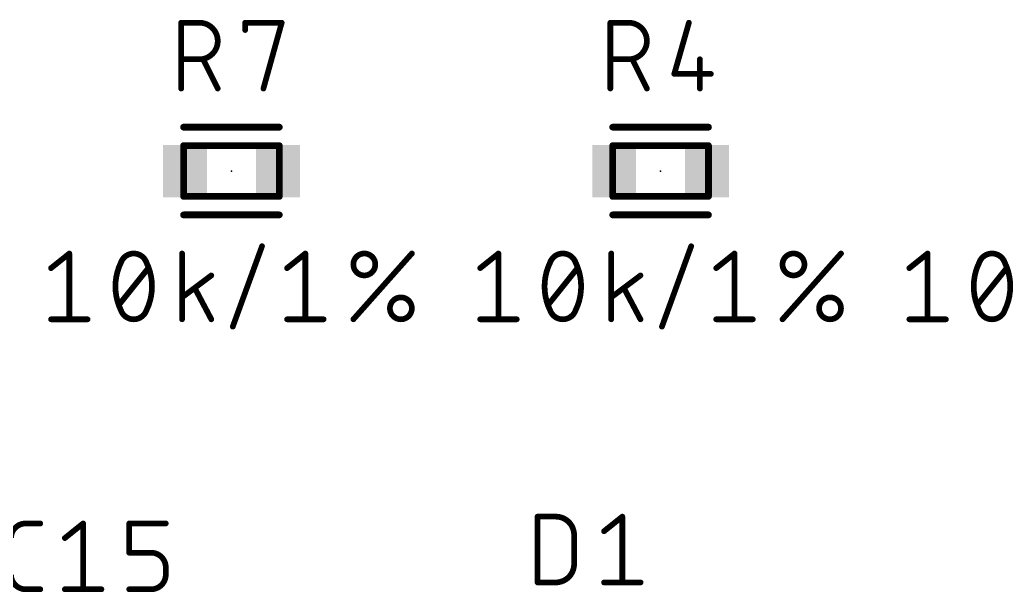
# Model space of a CAD drawing. Extents: x -104 to 160, y 0 to 118.
# Drawn here: x -62.18 to -44.54, y 104.28 to 114.44 of the extents above; entities that cross this region are included whole.
import ezdxf

# ---------------------------------------------------------------- set-up
doc = ezdxf.new("R2010")
doc.units = 0
for name, color, linetype in [('1', 12, 'CONTINUOUS'), ('21', 253, 'CONTINUOUS'), ('23', 53, 'CONTINUOUS'), ('25', 253, 'CONTINUOUS'), ('27', 253, 'CONTINUOUS'), ('51', 253, 'CONTINUOUS')]:
    doc.layers.add(name, color=color, linetype=linetype)

# ---------------------------------------------------------------- blocks, each defined once
blk = doc.blocks.new('RECT')
blk.add_solid([(-0.5, -0.5), (0.5, -0.5), (-0.5, 0.5), (0.5, 0.5)])

msp = doc.modelspace()

# ---------------------------------------------------------------- linework, layer by layer
at = {"layer": '21', "const_width": 0.12}
for points in [[(-57.57, 112.5386), (-59.27, 112.5386)], [(-49.95, 112.5386), (-51.65, 112.5386)], [(-57.57, 110.9814), (-59.27, 110.9814)], [(-49.95, 110.9814), (-51.65, 110.9814)]]:
    msp.add_lwpolyline(points, dxfattribs=at)
at = {"layer": '21', "const_width": 0.06}
for points in [[(-59.27, 112.5686, 1), (-59.27, 112.5086)], [(-57.57, 112.5086, 1), (-57.57, 112.5686)], [(-51.65, 112.5686, 1), (-51.65, 112.5086)], [(-49.95, 112.5086, 1), (-49.95, 112.5686)], [(-59.27, 111.0114, 1), (-59.27, 110.9514)], [(-57.57, 110.9514, 1), (-57.57, 111.0114)], [(-51.65, 111.0114, 1), (-51.65, 110.9514)], [(-49.95, 110.9514, 1), (-49.95, 111.0114)]]:
    msp.add_lwpolyline(points, format="xyb", dxfattribs=at)
at = {"layer": '23'}
for p in [(-58.42, 111.76), (-50.8, 111.76)]:
    msp.add_point(p, dxfattribs=at)
at = {"layer": '25', "const_width": 0.1016}
for points in [[(-59.3124, 113.2244), (-59.3124, 114.3928)], [(-59.3124, 114.3928), (-58.9878, 114.3928)], [(-58.1767, 114.263), (-58.1767, 114.3928)], [(-58.1767, 114.3928), (-57.5276, 114.3928)], [(-57.5276, 114.3928), (-57.8522, 113.2244)], [(-51.6924, 113.2244), (-51.6924, 114.3928)], [(-51.6924, 114.3928), (-51.3678, 114.3928)], [(-50.2971, 114.3928), (-50.5567, 113.484)], [(-58.9878, 113.7437), (-59.3124, 113.7437)], [(-58.6633, 113.2244), (-58.9229, 113.7437)], [(-51.3678, 113.7437), (-51.6924, 113.7437)], [(-51.0433, 113.2244), (-51.3029, 113.7437)], [(-50.1024, 113.7437), (-50.1024, 113.2244)], [(-50.5567, 113.484), (-49.9076, 113.484)], [(-52.9851, 104.4558), (-52.9851, 105.6242)], [(-52.9851, 105.6242), (-52.6606, 105.6242)], [(-51.804, 105.3646), (-51.4795, 105.6242)], [(-51.4795, 105.6242), (-51.4795, 104.4558)], [(-62.0743, 105.5028), (-61.8147, 105.5028)], [(-61.3781, 105.2432), (-61.0536, 105.5028)], [(-61.0536, 105.5028), (-61.0536, 104.3344)], [(-60.2351, 104.9835), (-60.2351, 105.5028)], [(-60.2351, 105.5028), (-59.586, 105.5028)], [(-52.336, 105.2996), (-52.336, 104.7804)], [(-59.8457, 104.9835), (-60.2351, 104.9835)], [(-59.586, 104.594), (-59.586, 104.7239)], [(-52.6606, 104.4558), (-52.9851, 104.4558)], [(-51.804, 104.4558), (-51.1549, 104.4558)], [(-61.8147, 104.3344), (-62.0743, 104.3344)], [(-61.3781, 104.3344), (-60.729, 104.3344)], [(-60.2351, 104.3344), (-59.8457, 104.3344)]]:
    msp.add_lwpolyline(points, dxfattribs=at)
at = {"layer": '25'}
for points, const_width in [([(-59.287, 114.3928, 1), (-59.3378, 114.3928)], 0.0508), ([(-59.3124, 114.4182, 1), (-59.3124, 114.3674)], 0.0508), ([(-58.9878, 113.7437, 1), (-58.9878, 114.3928)], 0.1016), ([(-58.9878, 114.4182, 1), (-58.9878, 114.3674)], 0.0508), ([(-58.9878, 114.3674, 1), (-58.9878, 114.4182)], 0.0508), ([(-58.1513, 114.3928, 1), (-58.2021, 114.3928)], 0.0508), ([(-58.1767, 114.4182, 1), (-58.1767, 114.3674)], 0.0508), ([(-58.2021, 114.263, 1), (-58.1513, 114.263)], 0.0508), ([(-57.5032, 114.386, 1), (-57.5521, 114.3996)], 0.0508), ([(-57.5276, 114.3674, 1), (-57.5276, 114.4182)], 0.0508), ([(-51.667, 114.3928, 1), (-51.7178, 114.3928)], 0.0508), ([(-51.6924, 114.4182, 1), (-51.6924, 114.3674)], 0.0508), ([(-51.3678, 113.7437, 1), (-51.3678, 114.3928)], 0.1016), ([(-51.3678, 114.4182, 1), (-51.3678, 114.3674)], 0.0508), ([(-51.3678, 114.3674, 1), (-51.3678, 114.4182)], 0.0508), ([(-50.2727, 114.3858, 1), (-50.3215, 114.3998)], 0.0508), ([(-59.3124, 113.7691, 1), (-59.3124, 113.7183)], 0.0508), ([(-58.9878, 113.7691, 1), (-58.9878, 113.7183)], 0.0508), ([(-58.9878, 113.7183, 1), (-58.9878, 113.7691)], 0.0508), ([(-58.9002, 113.755, 1), (-58.9456, 113.7323)], 0.0508), ([(-51.6924, 113.7691, 1), (-51.6924, 113.7183)], 0.0508), ([(-51.3678, 113.7691, 1), (-51.3678, 113.7183)], 0.0508), ([(-51.3678, 113.7183, 1), (-51.3678, 113.7691)], 0.0508), ([(-51.2802, 113.755, 1), (-51.3256, 113.7323)], 0.0508), ([(-50.077, 113.7437, 1), (-50.1278, 113.7437)], 0.0508), ([(-50.5812, 113.491, 1), (-50.5323, 113.4771)], 0.0508), ([(-50.5567, 113.5094, 1), (-50.5567, 113.4586)], 0.0508), ([(-49.9076, 113.4586, 1), (-49.9076, 113.5094)], 0.0508), ([(-59.3378, 113.2244, 1), (-59.287, 113.2244)], 0.0508), ([(-58.686, 113.213, 1), (-58.6405, 113.2358)], 0.0508), ([(-57.8767, 113.2312, 1), (-57.8277, 113.2176)], 0.0508), ([(-51.7178, 113.2244, 1), (-51.667, 113.2244)], 0.0508), ([(-51.066, 113.213, 1), (-51.0205, 113.2358)], 0.0508), ([(-50.1278, 113.2244, 1), (-50.077, 113.2244)], 0.0508), ([(-52.9597, 105.6242, 1), (-53.0105, 105.6242)], 0.0508), ([(-52.9851, 105.6496, 1), (-52.9851, 105.5988)], 0.0508), ([(-52.336, 105.2996, 0.4142), (-52.6606, 105.6242)], 0.1016), ([(-52.6606, 105.6496, 1), (-52.6606, 105.5988)], 0.0508), ([(-52.6606, 105.5988, 1), (-52.6606, 105.6496)], 0.0508), ([(-51.4541, 105.6242, 1), (-51.5049, 105.6242)], 0.0508), ([(-51.4636, 105.6044, 1), (-51.4953, 105.644)], 0.0508), ([(-62.0743, 105.5028, 0.4142), (-62.334, 105.2432)], 0.1016), ([(-62.0743, 105.5282, 1), (-62.0743, 105.4774)], 0.0508), ([(-62.0743, 105.4774, 1), (-62.0743, 105.5282)], 0.0508), ([(-61.8147, 105.4774, 1), (-61.8147, 105.5282)], 0.0508), ([(-61.0282, 105.5028, 1), (-61.079, 105.5028)], 0.0508), ([(-61.0377, 105.483, 1), (-61.0695, 105.5226)], 0.0508), ([(-60.2097, 105.5028, 1), (-60.2605, 105.5028)], 0.0508), ([(-60.2351, 105.5282, 1), (-60.2351, 105.4774)], 0.0508), ([(-59.586, 105.4774, 1), (-59.586, 105.5282)], 0.0508), ([(-52.3106, 105.2996, 1), (-52.3614, 105.2996)], 0.0508), ([(-52.3614, 105.2996, 1), (-52.3106, 105.2996)], 0.0508), ([(-51.8199, 105.3844, 1), (-51.7881, 105.3447)], 0.0508), ([(-61.394, 105.263, 1), (-61.3623, 105.2233)], 0.0508), ([(-60.2351, 105.0089, 1), (-60.2351, 104.9581)], 0.0508), ([(-60.2605, 104.9835, 1), (-60.2097, 104.9835)], 0.0508), ([(-59.586, 104.7239, 0.4142), (-59.8457, 104.9835)], 0.1016), ([(-59.8457, 105.0089, 1), (-59.8457, 104.9581)], 0.0508), ([(-59.8457, 104.9581, 1), (-59.8457, 105.0089)], 0.0508), ([(-59.5606, 104.7239, 1), (-59.6114, 104.7239)], 0.0508), ([(-52.6606, 104.4558, 0.4142), (-52.336, 104.7804)], 0.1016), ([(-52.3106, 104.7804, 1), (-52.3614, 104.7804)], 0.0508), ([(-52.3614, 104.7804, 1), (-52.3106, 104.7804)], 0.0508), ([(-62.334, 104.594, 0.4142), (-62.0743, 104.3344)], 0.1016), ([(-59.8457, 104.3344, 0.4142), (-59.586, 104.594)], 0.1016), ([(-59.6114, 104.7239, 1), (-59.5606, 104.7239)], 0.0508), ([(-59.5606, 104.594, 1), (-59.6114, 104.594)], 0.0508), ([(-59.6114, 104.594, 1), (-59.5606, 104.594)], 0.0508), ([(-52.9851, 104.4812, 1), (-52.9851, 104.4304)], 0.0508), ([(-53.0105, 104.4558, 1), (-52.9597, 104.4558)], 0.0508), ([(-52.6606, 104.4812, 1), (-52.6606, 104.4304)], 0.0508), ([(-52.6606, 104.4304, 1), (-52.6606, 104.4812)], 0.0508), ([(-51.804, 104.4812, 1), (-51.804, 104.4304)], 0.0508), ([(-51.5049, 104.4558, 1), (-51.4541, 104.4558)], 0.0508), ([(-51.1549, 104.4304, 1), (-51.1549, 104.4812)], 0.0508), ([(-62.0743, 104.3598, 1), (-62.0743, 104.309)], 0.0508), ([(-62.0743, 104.309, 1), (-62.0743, 104.3598)], 0.0508), ([(-61.8147, 104.309, 1), (-61.8147, 104.3598)], 0.0508), ([(-61.3781, 104.3598, 1), (-61.3781, 104.309)], 0.0508), ([(-61.079, 104.3344, 1), (-61.0282, 104.3344)], 0.0508), ([(-60.729, 104.309, 1), (-60.729, 104.3598)], 0.0508), ([(-60.2351, 104.3598, 1), (-60.2351, 104.309)], 0.0508), ([(-59.8457, 104.3598, 1), (-59.8457, 104.309)], 0.0508), ([(-59.8457, 104.309, 1), (-59.8457, 104.3598)], 0.0508)]:
    msp.add_lwpolyline(points, format="xyb", dxfattribs=dict(at, const_width=const_width))
at = {"layer": '27', "const_width": 0.1016}
for points in [[(-58.396, 108.9974), (-57.8767, 110.4254)], [(-50.776, 108.9974), (-50.2567, 110.4254)], [(-61.6232, 110.036), (-61.2987, 110.2956)], [(-61.2987, 110.2956), (-61.2987, 109.1272)], [(-59.2969, 109.1272), (-59.2969, 110.2956)], [(-57.4322, 110.036), (-57.1077, 110.2956)], [(-57.1077, 110.2956), (-57.1077, 109.1272)], [(-56.2554, 109.1272), (-55.2168, 110.2956)], [(-54.0032, 110.036), (-53.6787, 110.2956)], [(-53.6787, 110.2956), (-53.6787, 109.1272)], [(-51.6769, 109.1272), (-51.6769, 110.2956)], [(-49.8122, 110.036), (-49.4877, 110.2956)], [(-49.4877, 110.2956), (-49.4877, 109.1272)], [(-48.6354, 109.1272), (-47.5968, 110.2956)], [(-46.3832, 110.036), (-46.0587, 110.2956)], [(-46.0587, 110.2956), (-46.0587, 109.1272)], [(-60.4153, 109.3868), (-59.896, 110.036)], [(-52.7953, 109.3868), (-52.276, 110.036)], [(-45.1753, 109.3868), (-44.656, 110.036)], [(-58.7776, 109.9061), (-59.2969, 109.5167)], [(-51.1576, 109.9061), (-51.6769, 109.5167)], [(-58.7776, 109.1272), (-59.0697, 109.6789)], [(-51.1576, 109.1272), (-51.4497, 109.6789)], [(-61.6232, 109.1272), (-60.9741, 109.1272)], [(-57.4322, 109.1272), (-56.7831, 109.1272)], [(-54.0032, 109.1272), (-53.3541, 109.1272)], [(-49.8122, 109.1272), (-49.1631, 109.1272)], [(-46.3832, 109.1272), (-45.7341, 109.1272)]]:
    msp.add_lwpolyline(points, dxfattribs=at)
at = {"layer": '27'}
for points, const_width in [([(-57.8529, 110.4167, 1), (-57.9006, 110.4341)], 0.0508), ([(-50.2329, 110.4167, 1), (-50.2806, 110.4341)], 0.0508), ([(-61.2733, 110.2956, 1), (-61.3241, 110.2956)], 0.0508), ([(-61.2828, 110.2758, 1), (-61.3145, 110.3154)], 0.0508), ([(-60.1557, 110.2956, 0.3205), (-60.3829, 110.1333)], 0.1016), ([(-59.9285, 110.1333, 0.3205), (-60.1557, 110.2956)], 0.1016), ([(-60.1557, 110.321, 1), (-60.1557, 110.2702)], 0.0508), ([(-60.1557, 110.2702, 1), (-60.1557, 110.321)], 0.0508), ([(-59.2715, 110.2956, 1), (-59.3223, 110.2956)], 0.0508), ([(-57.0823, 110.2956, 1), (-57.1331, 110.2956)], 0.0508), ([(-57.0918, 110.2758, 1), (-57.1235, 110.3154)], 0.0508), ([(-55.8659, 110.1009, 1), (-56.2554, 110.1009)], 0.1016), ([(-55.1978, 110.2787, 1), (-55.2358, 110.3125)], 0.0508), ([(-53.6533, 110.2956, 1), (-53.7041, 110.2956)], 0.0508), ([(-53.6628, 110.2758, 1), (-53.6945, 110.3154)], 0.0508), ([(-52.5357, 110.2956, 0.3205), (-52.7629, 110.1333)], 0.1016), ([(-52.3085, 110.1333, 0.3205), (-52.5357, 110.2956)], 0.1016), ([(-52.5357, 110.321, 1), (-52.5357, 110.2702)], 0.0508), ([(-52.5357, 110.2702, 1), (-52.5357, 110.321)], 0.0508), ([(-51.6515, 110.2956, 1), (-51.7023, 110.2956)], 0.0508), ([(-49.4623, 110.2956, 1), (-49.5131, 110.2956)], 0.0508), ([(-49.4718, 110.2758, 1), (-49.5035, 110.3154)], 0.0508), ([(-48.2459, 110.1009, 1), (-48.6354, 110.1009)], 0.1016), ([(-47.5778, 110.2787, 1), (-47.6158, 110.3125)], 0.0508), ([(-46.0333, 110.2956, 1), (-46.0841, 110.2956)], 0.0508), ([(-46.0428, 110.2758, 1), (-46.0745, 110.3154)], 0.0508), ([(-44.9157, 110.2956, 0.3205), (-45.1429, 110.1333)], 0.1016), ([(-44.6885, 110.1333, 0.3205), (-44.9157, 110.2956)], 0.1016), ([(-44.9157, 110.321, 1), (-44.9157, 110.2702)], 0.0508), ([(-44.9157, 110.2702, 1), (-44.9157, 110.321)], 0.0508), ([(-61.6391, 110.0558, 1), (-61.6073, 110.0161)], 0.0508), ([(-60.3829, 110.1333, 0.1139), (-60.4802, 109.7114)], 0.1016), ([(-60.4069, 110.1416, 1), (-60.3588, 110.1251)], 0.0508), ([(-60.36, 110.1222, 1), (-60.4057, 110.1445)], 0.0508), ([(-59.9056, 110.1445, 1), (-59.9513, 110.1222)], 0.0508), ([(-59.8311, 109.7114, 0.1139), (-59.9285, 110.1333)], 0.1016), ([(-59.9525, 110.1251, 1), (-59.9044, 110.1416)], 0.0508), ([(-59.8762, 110.0201, 1), (-59.9159, 110.0518)], 0.0508), ([(-57.4481, 110.0558, 1), (-57.4164, 110.0161)], 0.0508), ([(-56.2554, 110.1009, 1), (-55.8659, 110.1009)], 0.1016), ([(-56.23, 110.1009, 1), (-56.2808, 110.1009)], 0.0508), ([(-56.2808, 110.1009, 1), (-56.23, 110.1009)], 0.0508), ([(-55.8405, 110.1009, 1), (-55.8913, 110.1009)], 0.0508), ([(-55.8913, 110.1009, 1), (-55.8405, 110.1009)], 0.0508), ([(-54.0191, 110.0558, 1), (-53.9873, 110.0161)], 0.0508), ([(-52.7629, 110.1333, 0.1139), (-52.8602, 109.7114)], 0.1016), ([(-52.7869, 110.1416, 1), (-52.7388, 110.1251)], 0.0508), ([(-52.74, 110.1222, 1), (-52.7857, 110.1445)], 0.0508), ([(-52.2856, 110.1445, 1), (-52.3313, 110.1222)], 0.0508), ([(-52.2111, 109.7114, 0.1139), (-52.3085, 110.1333)], 0.1016), ([(-52.3325, 110.1251, 1), (-52.2844, 110.1416)], 0.0508), ([(-52.2562, 110.0201, 1), (-52.2959, 110.0518)], 0.0508), ([(-49.8281, 110.0558, 1), (-49.7964, 110.0161)], 0.0508), ([(-48.6354, 110.1009, 1), (-48.2459, 110.1009)], 0.1016), ([(-48.61, 110.1009, 1), (-48.6608, 110.1009)], 0.0508), ([(-48.6608, 110.1009, 1), (-48.61, 110.1009)], 0.0508), ([(-48.2205, 110.1009, 1), (-48.2713, 110.1009)], 0.0508), ([(-48.2713, 110.1009, 1), (-48.2205, 110.1009)], 0.0508), ([(-46.3991, 110.0558, 1), (-46.3673, 110.0161)], 0.0508), ([(-45.1429, 110.1333, 0.1139), (-45.2402, 109.7114)], 0.1016), ([(-45.1669, 110.1416, 1), (-45.1188, 110.1251)], 0.0508), ([(-45.12, 110.1222, 1), (-45.1657, 110.1445)], 0.0508), ([(-44.6656, 110.1445, 1), (-44.7113, 110.1222)], 0.0508), ([(-44.5911, 109.7114, 0.1139), (-44.6885, 110.1333)], 0.1016), ([(-44.7125, 110.1251, 1), (-44.6644, 110.1416)], 0.0508), ([(-44.6362, 110.0201, 1), (-44.6759, 110.0518)], 0.0508), ([(-58.7623, 109.8858, 1), (-58.7928, 109.9265)], 0.0508), ([(-51.1423, 109.8858, 1), (-51.1728, 109.9265)], 0.0508), ([(-60.4802, 109.7114, 0.1139), (-60.3829, 109.2895)], 0.1016), ([(-60.4548, 109.7114, 1), (-60.5056, 109.7114)], 0.0508), ([(-60.5056, 109.7114, 1), (-60.4548, 109.7114)], 0.0508), ([(-59.9285, 109.2895, 0.1139), (-59.8311, 109.7114)], 0.1016), ([(-59.8057, 109.7114, 1), (-59.8565, 109.7114)], 0.0508), ([(-59.8565, 109.7114, 1), (-59.8057, 109.7114)], 0.0508), ([(-59.0472, 109.6908, 1), (-59.0921, 109.6671)], 0.0508), ([(-52.8602, 109.7114, 0.1139), (-52.7629, 109.2895)], 0.1016), ([(-52.8348, 109.7114, 1), (-52.8856, 109.7114)], 0.0508), ([(-52.8856, 109.7114, 1), (-52.8348, 109.7114)], 0.0508), ([(-52.3085, 109.2895, 0.1139), (-52.2111, 109.7114)], 0.1016), ([(-52.1857, 109.7114, 1), (-52.2365, 109.7114)], 0.0508), ([(-52.2365, 109.7114, 1), (-52.1857, 109.7114)], 0.0508), ([(-51.4272, 109.6908, 1), (-51.4721, 109.6671)], 0.0508), ([(-45.2402, 109.7114, 0.1139), (-45.1429, 109.2895)], 0.1016), ([(-45.2148, 109.7114, 1), (-45.2656, 109.7114)], 0.0508), ([(-45.2656, 109.7114, 1), (-45.2148, 109.7114)], 0.0508), ([(-44.6885, 109.2895, 0.1139), (-44.5911, 109.7114)], 0.1016), ([(-44.5657, 109.7114, 1), (-44.6165, 109.7114)], 0.0508), ([(-44.6165, 109.7114, 1), (-44.5657, 109.7114)], 0.0508), ([(-59.3121, 109.537, 1), (-59.2816, 109.4963)], 0.0508), ([(-55.2168, 109.3219, 1), (-55.6062, 109.3219)], 0.1016), ([(-51.6921, 109.537, 1), (-51.6616, 109.4963)], 0.0508), ([(-47.5968, 109.3219, 1), (-47.9862, 109.3219)], 0.1016), ([(-60.4351, 109.4027, 1), (-60.3955, 109.371)], 0.0508), ([(-55.6062, 109.3219, 1), (-55.2168, 109.3219)], 0.1016), ([(-55.5808, 109.3219, 1), (-55.6316, 109.3219)], 0.0508), ([(-55.6316, 109.3219, 1), (-55.5808, 109.3219)], 0.0508), ([(-55.1914, 109.3219, 1), (-55.2422, 109.3219)], 0.0508), ([(-55.2422, 109.3219, 1), (-55.1914, 109.3219)], 0.0508), ([(-52.8151, 109.4027, 1), (-52.7755, 109.371)], 0.0508), ([(-47.9862, 109.3219, 1), (-47.5968, 109.3219)], 0.1016), ([(-47.9608, 109.3219, 1), (-48.0116, 109.3219)], 0.0508), ([(-48.0116, 109.3219, 1), (-47.9608, 109.3219)], 0.0508), ([(-47.5714, 109.3219, 1), (-47.6222, 109.3219)], 0.0508), ([(-47.6222, 109.3219, 1), (-47.5714, 109.3219)], 0.0508), ([(-45.1951, 109.4027, 1), (-45.1555, 109.371)], 0.0508), ([(-61.6232, 109.1526, 1), (-61.6232, 109.1018)], 0.0508), ([(-60.9741, 109.1018, 1), (-60.9741, 109.1526)], 0.0508), ([(-60.3829, 109.2895, 0.3205), (-60.1557, 109.1272)], 0.1016), ([(-60.3588, 109.2977, 1), (-60.4069, 109.2812)], 0.0508), ([(-60.4057, 109.2783, 1), (-60.36, 109.3006)], 0.0508), ([(-60.1557, 109.1272, 0.3205), (-59.9285, 109.2895)], 0.1016), ([(-60.1557, 109.1526, 1), (-60.1557, 109.1018)], 0.0508), ([(-60.1557, 109.1018, 1), (-60.1557, 109.1526)], 0.0508), ([(-59.9513, 109.3006, 1), (-59.9056, 109.2783)], 0.0508), ([(-59.9044, 109.2812, 1), (-59.9525, 109.2977)], 0.0508), ([(-57.4322, 109.1526, 1), (-57.4322, 109.1018)], 0.0508), ([(-56.7831, 109.1018, 1), (-56.7831, 109.1526)], 0.0508), ([(-54.0032, 109.1526, 1), (-54.0032, 109.1018)], 0.0508), ([(-53.3541, 109.1018, 1), (-53.3541, 109.1526)], 0.0508), ([(-52.7629, 109.2895, 0.3205), (-52.5357, 109.1272)], 0.1016), ([(-52.7388, 109.2977, 1), (-52.7869, 109.2812)], 0.0508), ([(-52.7857, 109.2783, 1), (-52.74, 109.3006)], 0.0508), ([(-52.5357, 109.1272, 0.3205), (-52.3085, 109.2895)], 0.1016), ([(-52.5357, 109.1526, 1), (-52.5357, 109.1018)], 0.0508), ([(-52.5357, 109.1018, 1), (-52.5357, 109.1526)], 0.0508), ([(-52.3313, 109.3006, 1), (-52.2856, 109.2783)], 0.0508), ([(-52.2844, 109.2812, 1), (-52.3325, 109.2977)], 0.0508), ([(-49.8122, 109.1526, 1), (-49.8122, 109.1018)], 0.0508), ([(-49.1631, 109.1018, 1), (-49.1631, 109.1526)], 0.0508), ([(-46.3832, 109.1526, 1), (-46.3832, 109.1018)], 0.0508), ([(-45.7341, 109.1018, 1), (-45.7341, 109.1526)], 0.0508), ([(-45.1429, 109.2895, 0.3205), (-44.9157, 109.1272)], 0.1016), ([(-45.1188, 109.2977, 1), (-45.1669, 109.2812)], 0.0508), ([(-45.1657, 109.2783, 1), (-45.12, 109.3006)], 0.0508), ([(-44.9157, 109.1272, 0.3205), (-44.6885, 109.2895)], 0.1016), ([(-44.9157, 109.1526, 1), (-44.9157, 109.1018)], 0.0508), ([(-44.9157, 109.1018, 1), (-44.9157, 109.1526)], 0.0508), ([(-44.7113, 109.3006, 1), (-44.6656, 109.2783)], 0.0508), ([(-44.6644, 109.2812, 1), (-44.7125, 109.2977)], 0.0508), ([(-61.3241, 109.1272, 1), (-61.2733, 109.1272)], 0.0508), ([(-59.3223, 109.1272, 1), (-59.2715, 109.1272)], 0.0508), ([(-58.8, 109.1153, 1), (-58.7551, 109.1391)], 0.0508), ([(-58.4199, 109.0061, 1), (-58.3721, 108.9887)], 0.0508), ([(-57.1331, 109.1272, 1), (-57.0823, 109.1272)], 0.0508), ([(-56.2743, 109.1441, 1), (-56.2364, 109.1103)], 0.0508), ([(-53.7041, 109.1272, 1), (-53.6533, 109.1272)], 0.0508), ([(-51.7023, 109.1272, 1), (-51.6515, 109.1272)], 0.0508), ([(-51.18, 109.1153, 1), (-51.1351, 109.1391)], 0.0508), ([(-50.7999, 109.0061, 1), (-50.7521, 108.9887)], 0.0508), ([(-49.5131, 109.1272, 1), (-49.4623, 109.1272)], 0.0508), ([(-48.6543, 109.1441, 1), (-48.6164, 109.1103)], 0.0508), ([(-46.0841, 109.1272, 1), (-46.0333, 109.1272)], 0.0508)]:
    msp.add_lwpolyline(points, format="xyb", dxfattribs=dict(at, const_width=const_width))
at = {"layer": '51', "const_width": 0.12}
for points in [[(-59.27, 111.31), (-59.27, 112.21)], [(-59.27, 112.21), (-57.57, 112.21)], [(-57.57, 112.21), (-57.57, 111.31)], [(-51.65, 111.31), (-51.65, 112.21)], [(-51.65, 112.21), (-49.95, 112.21)], [(-49.95, 112.21), (-49.95, 111.31)], [(-57.57, 111.31), (-59.27, 111.31)], [(-49.95, 111.31), (-51.65, 111.31)]]:
    msp.add_lwpolyline(points, dxfattribs=at)
at = {"layer": '51', "const_width": 0.06}
for points in [[(-59.24, 112.21, 1), (-59.3, 112.21)], [(-59.27, 112.24, 1), (-59.27, 112.18)], [(-57.54, 112.21, 1), (-57.6, 112.21)], [(-57.57, 112.18, 1), (-57.57, 112.24)], [(-51.62, 112.21, 1), (-51.68, 112.21)], [(-51.65, 112.24, 1), (-51.65, 112.18)], [(-49.92, 112.21, 1), (-49.98, 112.21)], [(-49.95, 112.18, 1), (-49.95, 112.24)], [(-59.27, 111.34, 1), (-59.27, 111.28)], [(-59.3, 111.31, 1), (-59.24, 111.31)], [(-57.6, 111.31, 1), (-57.54, 111.31)], [(-57.57, 111.28, 1), (-57.57, 111.34)], [(-51.65, 111.34, 1), (-51.65, 111.28)], [(-51.68, 111.31, 1), (-51.62, 111.31)], [(-49.98, 111.31, 1), (-49.92, 111.31)], [(-49.95, 111.28, 1), (-49.95, 111.34)]]:
    msp.add_lwpolyline(points, format="xyb", dxfattribs=at)

# ---------------------------------------------------------------- block references
at = {"layer": '1', "xscale": 0.7791, "yscale": 0.9291}
for p in [(-59.245, 111.76), (-57.595, 111.76), (-51.625, 111.76), (-49.975, 111.76)]:
    msp.add_blockref('RECT', p, dxfattribs=at)

doc.saveas('drawing.dxf')
